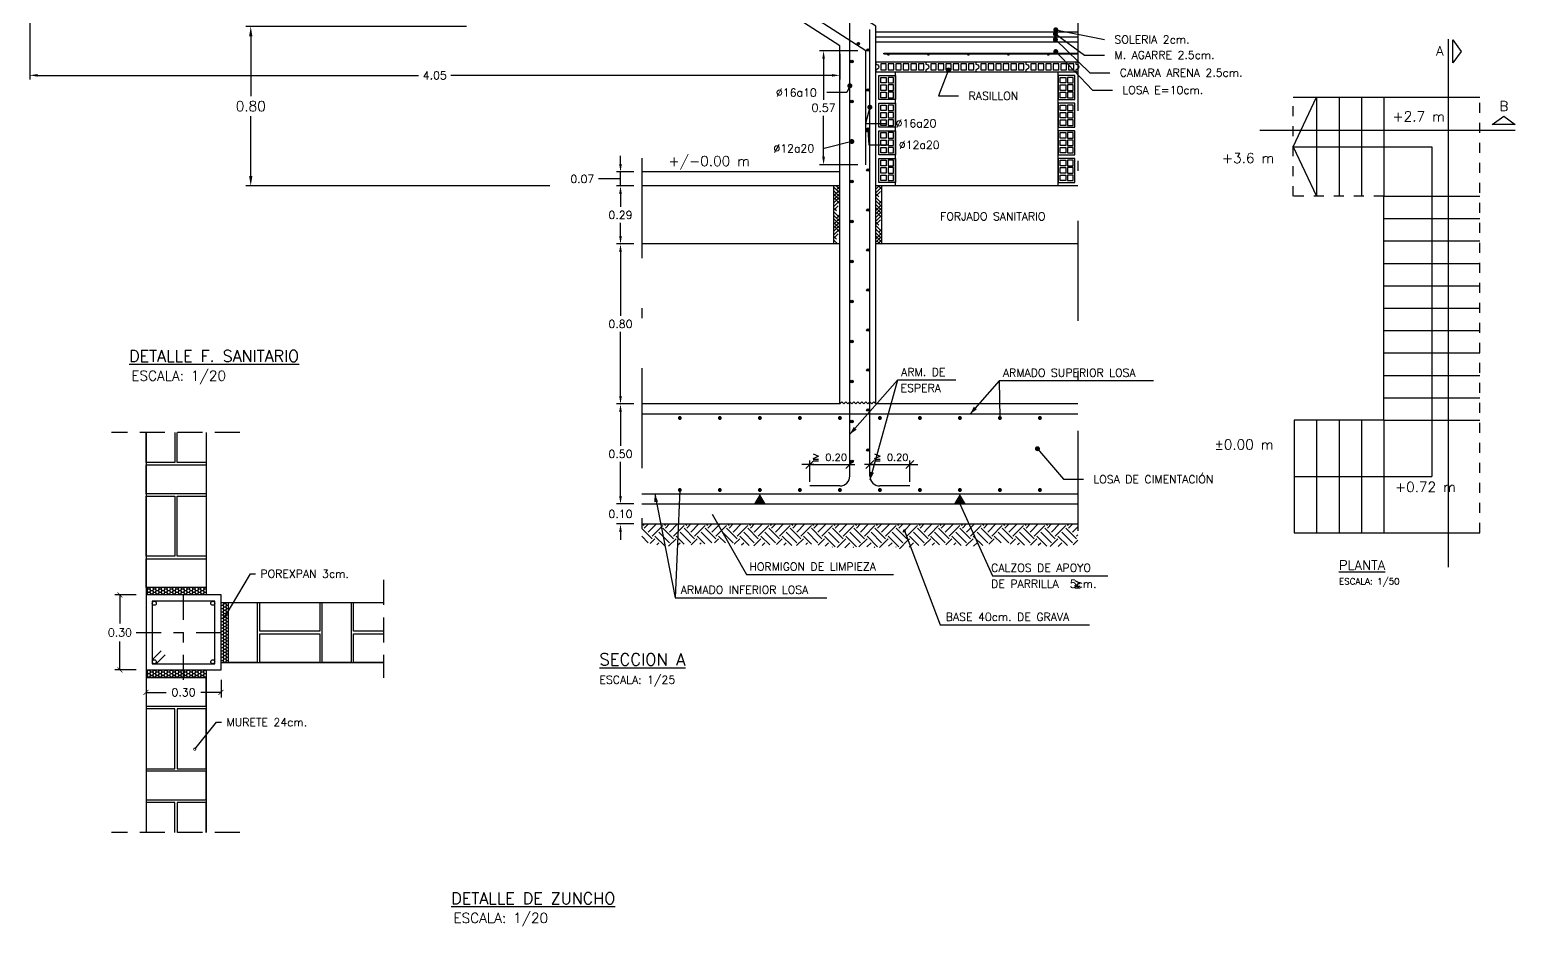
# Model space of a CAD drawing. Header units: millimetres. Extents: x 811 to 853.1, y 350.8 to 380.5.
# Drawn here: x 821.57 to 836.43, y 365.21 to 374.17 of the extents above; entities that cross this region are included whole.
import ezdxf
from ezdxf.enums import TextEntityAlignment as Align

# ---------------------------------------------------------------- set-up
doc = ezdxf.new("R2010")
doc.units = ezdxf.units.MM
for name, pattern in [('CYPELINEA', [0]), ('DASHDOT', [1, 0.5, -0.25, 0, -0.25]), ('TRAZO_Y_PUNTO2', [0.5, 0.25, -0.125, 0, -0.125]), ('TRAZOS', [0.75, 0.5, -0.25]), ('TRAZOS2', [0.375, 0.25, -0.125])]:
    doc.linetypes.add(name, pattern=pattern)
for name, color, linetype in [('0-CYPE0', 1, 'CYPELINEA'), ('0-CYPE1', 2, 'CYPELINEA'), ('0-CYPE2', 4, 'CYPELINEA'), ('0-CYPE3', 5, 'CYPELINEA'), ('01', 1, 'Continuous'), ('013', 2, 'Continuous'), ('015', 1, 'Continuous'), ('03', 4, 'Continuous'), ('06', 6, 'Continuous'), ('ARM_ESTRIBOS', 5, 'Continuous'), ('COTAS', 7, 'Continuous'), ('FINO', 9, 'Continuous'), ('MAGENTA', 9, 'Continuous'), ('MUROS', 4, 'Continuous'), ('PUERTAS', 3, 'Continuous'), ('SEC_BARRAS', 3, 'CYPELINEA'), ('SEC_DIM_VIGA', 3, 'CYPELINEA'), ('SEC_ESTRIBO', 2, 'CYPELINEA')]:
    doc.layers.add(name, color=color, linetype=linetype)
doc.styles.add('ROMANS', font='romans')
doc.styles.get("Standard").update_dxf_attribs({"font": 'romans.shx'})
doc.dimstyles.new('ANTONIO20', dxfattribs={"dimscale": 0.05, "dimtxt": 1.6, "dimasz": 1, "dimexe": 1, "dimexo": 2, "dimgap": 1, "dimtad": 0, "dimtih": 1, "dimtoh": 1, "dimlfac": 0.4, "dimzin": 0, "dimdsep": 46, "dimtxsty": 'Standard', "dimblk": 'ARCHTICK', "dimcen": 0.5, "dimclrd": 1, "dimclre": 1, "dimclrt": 4, "dimadec": 0, "dimazin": 0, "dimtfac": 1, "dimtofl": 0, "dimtmove": 0, "dimatfit": 3, "dimldrblk": 'DOTSMALL', "dimfxl": 1, "dimtolj": 1, "dimtzin": 0, "dimarcsym": 0})
doc.dimstyles.new('ANTONIO25', dxfattribs={"dimscale": 0.05, "dimtxt": 2, "dimasz": 2, "dimexe": 1, "dimexo": 2, "dimgap": 1, "dimtad": 0, "dimtih": 1, "dimtoh": 1, "dimlfac": 0.5, "dimzin": 0, "dimdsep": 46, "dimtxsty": 'Standard', "dimcen": 0.5, "dimclrd": 2, "dimclre": 2, "dimclrt": 3, "dimadec": 0, "dimazin": 0, "dimtfac": 1, "dimtofl": 0, "dimtmove": 0, "dimatfit": 3, "dimldrblk": 'DOTSMALL', "dimfxl": 1, "dimtolj": 1, "dimtzin": 0, "dimarcsym": 0})

# ---------------------------------------------------------------- blocks, each defined once
blk = doc.blocks.new('_ArchTick')
at = {"color": 0, "linetype": 'Continuous', "const_width": 0.15}
blk.add_lwpolyline([(-0.5, -0.5), (0.5, 0.5)], dxfattribs=at)
blk = doc.blocks.new('*D20')
at = {"layer": '015', "color": 1, "linetype": 'Continuous', "lineweight": -2}
for p, q in [((822.635, 368.52), (822.424, 368.52)), ((822.474, 368.52), (822.474, 368.235)), ((822.474, 367.77), (822.474, 368.055)), ((822.635, 367.77), (822.424, 367.77))]:
    blk.add_line(p, q, dxfattribs=at)
at = {"layer": 'Defpoints', "color": 0, "linetype": 'Continuous'}
for p in [(822.474, 368.52), (822.735, 368.52), (822.735, 367.77)]:
    blk.add_point(p, dxfattribs=at)
at = {"layer": '015', "color": 1, "linetype": 'Continuous', "lineweight": -2, "xscale": 0.05, "yscale": 0.05, "zscale": 0.05}
for p, rotation in [((822.474, 368.52), 90), ((822.474, 367.77), 270)]:
    blk.add_blockref('_ArchTick', p, dxfattribs=dict(at, rotation=rotation))
at = {"layer": '015', "color": 4, "linetype": 'Continuous', "insert": (822.474, 368.145), "char_height": 0.08, "attachment_point": 5}
blk.add_mtext('\\A1;0.30', dxfattribs=at)
blk = doc.blocks.new('_DotSmall')
at = {"layer": '06', "color": 0, "const_width": 0.5}
blk.add_lwpolyline([(-0.0625, 0, 1), (0.0625, 0, 1)], format="xyb", close=True, dxfattribs=at)
blk = doc.blocks.new('*D21')
at = {"layer": '015', "color": 1, "linetype": 'Continuous', "lineweight": -2}
for p, q in [((822.735, 367.67), (822.735, 367.496)), ((823.485, 367.67), (823.485, 367.496)), ((822.735, 367.546), (822.938, 367.546)), ((823.485, 367.546), (823.282, 367.546))]:
    blk.add_line(p, q, dxfattribs=at)
at = {"layer": 'Defpoints', "color": 0, "linetype": 'Continuous'}
for p in [(822.735, 367.77), (823.485, 367.77), (823.485, 367.546)]:
    blk.add_point(p, dxfattribs=at)
at = {"layer": '015', "color": 1, "linetype": 'Continuous', "lineweight": -2, "xscale": 0.05, "yscale": 0.05, "zscale": 0.05, "rotation": 180}
blk.add_blockref('_ArchTick', (822.735, 367.546), dxfattribs=at)
at = {"layer": '015', "color": 1, "linetype": 'Continuous', "lineweight": -2, "xscale": 0.05, "yscale": 0.05, "zscale": 0.05}
blk.add_blockref('_ArchTick', (823.485, 367.546), dxfattribs=at)
at = {"layer": '015', "color": 4, "linetype": 'Continuous', "insert": (823.11, 367.546), "char_height": 0.08, "attachment_point": 5}
blk.add_mtext('\\A1;0.30', dxfattribs=at)
blk = doc.blocks.new('*D66')
at = {"layer": 'COTAS', "color": 2, "lineweight": -2}
for p, q in [((-550.7742, 270.6953), (-550.9656, 270.6953)), ((-550.9456, 270.6553), (-550.9456, 270.4503)), ((-550.9456, 270.1653), (-550.9456, 270.3703)), ((-550.7742, 270.1253), (-550.9656, 270.1253))]:
    blk.add_line(p, q, dxfattribs=at)
at = {"layer": 'COTAS', "color": 2}
for points in [[(-550.9523, 270.6553), (-550.9389, 270.6553), (-550.9456, 270.6953)], [(-550.9523, 270.1653), (-550.9389, 270.1653), (-550.9456, 270.1253)]]:
    blk.add_solid(points, dxfattribs=at)
at = {"layer": 'Defpoints', "color": 0}
for p in [(-550.7342, 270.6953), (-550.9456, 270.1253), (-550.7342, 270.1253)]:
    blk.add_point(p, dxfattribs=at)
at = {"layer": 'COTAS', "color": 3, "insert": (-550.9456, 270.4103), "char_height": 0.04, "attachment_point": 5}
blk.add_mtext('\\A1;0.57', dxfattribs=at)
blk = doc.blocks.new('*D62')
at = {"layer": 'COTAS', "color": 2, "lineweight": -2}
for p, q in [((-554.9146, 272.4993), (-554.9146, 270.5525)), ((-550.8642, 270.6794), (-550.8642, 270.5525)), ((-554.8746, 270.5725), (-552.9704, 270.5725)), ((-550.9042, 270.5725), (-552.8085, 270.5725))]:
    blk.add_line(p, q, dxfattribs=at)
at = {"layer": 'COTAS', "color": 2}
for points in [[(-554.8746, 270.5792), (-554.8746, 270.5658), (-554.9146, 270.5725)], [(-550.9042, 270.5792), (-550.9042, 270.5658), (-550.8642, 270.5725)]]:
    blk.add_solid(points, dxfattribs=at)
at = {"layer": 'Defpoints', "color": 0}
for p in [(-554.9146, 272.5393), (-550.8642, 270.7194), (-554.9146, 270.5725)]:
    blk.add_point(p, dxfattribs=at)
at = {"layer": 'COTAS', "color": 3, "insert": (-552.8894, 270.5725), "char_height": 0.04, "attachment_point": 5}
blk.add_mtext('\\A1;4.05', dxfattribs=at)
blk = doc.blocks.new('12X8')
at = {"layer": 'FINO'}
for points in [[(-0.0001, -0.0005), (0.1199, -0.0005), (0.1199, 0.0825), (-0.0001, 0.0825)], [(0.0368, 0.0733), (0.0368, 0.0456), (0.0091, 0.0456), (0.0091, 0.0733)], [(0.0368, 0.0088), (0.0368, 0.0365), (0.0091, 0.0365), (0.0091, 0.0088)], [(0.0737, 0.0733), (0.0737, 0.0456), (0.046, 0.0456), (0.046, 0.0733)], [(0.0737, 0.0088), (0.0737, 0.0365), (0.046, 0.0365), (0.046, 0.0088)], [(0.1107, 0.0733), (0.1107, 0.0456), (0.083, 0.0456), (0.083, 0.0733)], [(0.1107, 0.0088), (0.1107, 0.0365), (0.083, 0.0365), (0.083, 0.0088)]]:
    blk.add_lwpolyline(points, close=True, dxfattribs=at)
blk = doc.blocks.new('A$C7E7A5FF0')
at = {"layer": 'MAGENTA'}
blk.add_lwpolyline([(0, 0.05), (0, 0.0391, -1), (0, 0.0109), (0, 0)], format="xyb", dxfattribs=at)
blk = doc.blocks.new('*D60')
at = {"layer": 'COTAS', "color": 2, "lineweight": -2}
for p, q in [((-551.9609, 270.1293), (-551.9609, 270.1693)), ((-552.0309, 270.0543), (-552.0709, 270.0543)), ((-551.9609, 270.0543), (-552.0309, 270.0543)), ((-551.8942, 270.0893), (-551.9809, 270.0893)), ((-551.9609, 270.0193), (-551.9609, 270.0893)), ((-551.8942, 270.0193), (-551.9809, 270.0193)), ((-551.9609, 269.9793), (-551.9609, 269.9393))]:
    blk.add_line(p, q, dxfattribs=at)
at = {"layer": 'COTAS', "color": 2}
for points in [[(-551.9676, 270.1293), (-551.9542, 270.1293), (-551.9609, 270.0893)], [(-551.9676, 269.9793), (-551.9542, 269.9793), (-551.9609, 270.0193)]]:
    blk.add_solid(points, dxfattribs=at)
at = {"layer": 'Defpoints', "color": 0}
for p in [(-551.9609, 270.0893), (-551.8542, 270.0893), (-551.8542, 270.0193)]:
    blk.add_point(p, dxfattribs=at)
at = {"layer": 'COTAS', "color": 3, "insert": (-552.1518, 270.0543), "char_height": 0.04, "attachment_point": 5}
blk.add_mtext('\\A1;0.07', dxfattribs=at)
blk = doc.blocks.new('r12')
at = {"layer": '03'}
h = blk.add_hatch(color=256, dxfattribs=at)
edge = h.paths.add_edge_path()
edge.add_arc((0, 0), 0.006, 0, 360)
blk.add_circle((0, 0), 0.006, dxfattribs=at)
blk = doc.blocks.new('*D59')
at = {"layer": 'COTAS', "color": 2, "lineweight": -2}
for p, q in [((-551.8942, 270.0193), (-551.9809, 270.0193)), ((-551.9609, 269.9793), (-551.9609, 269.9143)), ((-551.9609, 269.7693), (-551.9609, 269.8343)), ((-551.8942, 269.7293), (-551.9809, 269.7293))]:
    blk.add_line(p, q, dxfattribs=at)
at = {"layer": 'COTAS', "color": 2}
for points in [[(-551.9676, 269.9793), (-551.9542, 269.9793), (-551.9609, 270.0193)], [(-551.9676, 269.7693), (-551.9542, 269.7693), (-551.9609, 269.7293)]]:
    blk.add_solid(points, dxfattribs=at)
at = {"layer": 'Defpoints', "color": 0}
for p in [(-551.9609, 270.0193), (-551.8542, 270.0193), (-551.8542, 269.7293)]:
    blk.add_point(p, dxfattribs=at)
at = {"layer": 'COTAS', "color": 3, "insert": (-551.9609, 269.8743), "char_height": 0.04, "attachment_point": 5}
blk.add_mtext('\\A1;0.29', dxfattribs=at)
blk = doc.blocks.new('*D58')
at = {"layer": 'COTAS', "color": 2, "lineweight": -2}
for p, q in [((-551.8942, 269.7293), (-551.9809, 269.7293)), ((-551.9609, 269.6893), (-551.9609, 269.3693)), ((-551.9609, 268.9693), (-551.9609, 269.2893)), ((-551.8942, 268.9293), (-551.9809, 268.9293))]:
    blk.add_line(p, q, dxfattribs=at)
at = {"layer": 'COTAS', "color": 2}
for points in [[(-551.9676, 269.6893), (-551.9542, 269.6893), (-551.9609, 269.7293)], [(-551.9676, 268.9693), (-551.9542, 268.9693), (-551.9609, 268.9293)]]:
    blk.add_solid(points, dxfattribs=at)
at = {"layer": 'Defpoints', "color": 0}
for p in [(-551.9609, 269.7293), (-551.8542, 269.7293), (-551.8542, 268.9293)]:
    blk.add_point(p, dxfattribs=at)
at = {"layer": 'COTAS', "color": 3, "insert": (-551.9609, 269.3293), "char_height": 0.04, "attachment_point": 5}
blk.add_mtext('\\A1;0.80', dxfattribs=at)
blk = doc.blocks.new('*D57')
at = {"layer": 'COTAS', "color": 2, "lineweight": -2}
for p, q in [((-551.8942, 268.9293), (-551.9809, 268.9293)), ((-551.9609, 268.8893), (-551.9609, 268.7193)), ((-551.9609, 268.4693), (-551.9609, 268.6393)), ((-551.8942, 268.4293), (-551.9809, 268.4293))]:
    blk.add_line(p, q, dxfattribs=at)
at = {"layer": 'COTAS', "color": 2}
for points in [[(-551.9676, 268.8893), (-551.9542, 268.8893), (-551.9609, 268.9293)], [(-551.9676, 268.4693), (-551.9542, 268.4693), (-551.9609, 268.4293)]]:
    blk.add_solid(points, dxfattribs=at)
at = {"layer": 'Defpoints', "color": 0}
for p in [(-551.9609, 268.9293), (-551.8542, 268.9293), (-551.8542, 268.4293)]:
    blk.add_point(p, dxfattribs=at)
at = {"layer": 'COTAS', "color": 3, "insert": (-551.9609, 268.6793), "char_height": 0.04, "attachment_point": 5}
blk.add_mtext('\\A1;0.50', dxfattribs=at)
blk = doc.blocks.new('*D56')
at = {"layer": 'COTAS', "color": 2, "lineweight": -2}
for p, q in [((-551.9609, 268.4693), (-551.9609, 268.5093)), ((-551.8942, 268.4293), (-551.9809, 268.4293)), ((-551.8942, 268.3293), (-551.9809, 268.3293)), ((-551.9609, 268.2893), (-551.9609, 268.2493))]:
    blk.add_line(p, q, dxfattribs=at)
at = {"layer": 'COTAS', "color": 2}
for points in [[(-551.9676, 268.4693), (-551.9542, 268.4693), (-551.9609, 268.4293)], [(-551.9676, 268.2893), (-551.9542, 268.2893), (-551.9609, 268.3293)]]:
    blk.add_solid(points, dxfattribs=at)
at = {"layer": 'Defpoints', "color": 0}
for p in [(-551.9609, 268.4293), (-551.8542, 268.4293), (-551.8542, 268.3293)]:
    blk.add_point(p, dxfattribs=at)
at = {"layer": 'COTAS', "color": 3, "insert": (-551.9609, 268.3793), "char_height": 0.04, "attachment_point": 5}
blk.add_mtext('\\A1;0.10', dxfattribs=at)
blk = doc.blocks.new('*D76')
at = {"color": 2, "lineweight": -2}
for p, q in [((825.941, 374.206), (823.732, 374.206)), ((823.782, 374.106), (823.782, 373.508)), ((823.782, 372.71), (823.782, 373.308)), ((826.773, 372.61), (823.732, 372.61))]:
    blk.add_line(p, q, dxfattribs=at)
at = {"color": 2}
for points in [[(823.766, 374.106), (823.799, 374.106), (823.782, 374.206)], [(823.766, 372.71), (823.799, 372.71), (823.782, 372.61)]]:
    blk.add_solid(points, dxfattribs=at)
at = {"layer": 'Defpoints', "color": 0}
for p in [(826.041, 374.206), (823.782, 372.61), (826.873, 372.61)]:
    blk.add_point(p, dxfattribs=at)
at = {"color": 3, "insert": (823.782, 373.408), "char_height": 0.1, "attachment_point": 5}
blk.add_mtext('\\A1;0.80', dxfattribs=at)
blk = doc.blocks.new('A$C01FB47B7')
at = {"layer": 'FINO'}
h = blk.add_hatch(dxfattribs=at)
h.set_pattern_fill('HOUND', color=256, scale=0.2, angle=45, style=0)
h.set_pattern_definition([(45, (555.09154, -267.517409), (0.0265165043, 0.04419417382), [0.2, -0.1]), (135, (555.09154, -267.517409), (0.0265165043, -0.04419417382), [0.2, -0.1])])
h.paths.add_polyline_path([(4.4373, 2.5019), (4.4073, 2.5019), (4.4073, 2.2119), (4.4373, 2.2119)])
h.paths.add_polyline_path([(4.2273, 2.5019), (4.1973, 2.5019), (4.1973, 2.2119), (4.2273, 2.2119)])
at = {"layer": '01'}
for p, q in [((3.2893, 0.7382), (3.2373, 0.7901)), ((3.2694, 0.7183), (3.2373, 0.7504)), ((3.2495, 0.8045), (3.242, 0.8119)), ((3.2495, 0.7912), (3.2702, 0.8119)), ((3.2694, 0.7713), (3.31, 0.8119)), ((3.2893, 0.7514), (3.3423, 0.8045)), ((3.3549, 0.6991), (3.3025, 0.7514)), ((3.3755, 0.7183), (3.3224, 0.7713)), ((3.3953, 0.7382), (3.3423, 0.7912)), ((3.3556, 0.8045), (3.3481, 0.8119)), ((3.3556, 0.7912), (3.3763, 0.8119)), ((3.3755, 0.7713), (3.4161, 0.8119)), ((3.3953, 0.7514), (3.4484, 0.8045)), ((3.4493, 0.7107), (3.4086, 0.7514)), ((3.4815, 0.7183), (3.4285, 0.7713)), ((3.5014, 0.7382), (3.4484, 0.7912)), ((3.4616, 0.8045), (3.4542, 0.8119)), ((3.4616, 0.7912), (3.4823, 0.8119)), ((3.4815, 0.7713), (3.5221, 0.8119)), ((3.5014, 0.7514), (3.5544, 0.8045)), ((3.5529, 0.7132), (3.5147, 0.7514)), ((3.5876, 0.7183), (3.5346, 0.7713)), ((3.6075, 0.7382), (3.5544, 0.7912)), ((3.5677, 0.8045), (3.5602, 0.8119)), ((3.5677, 0.7912), (3.5884, 0.8119)), ((3.5876, 0.7713), (3.617, 0.8007)), ((3.6075, 0.7514), (3.6294, 0.7733)), ((3.617, 0.8007), (3.6282, 0.8119)), ((3.6548, 0.7174), (3.6207, 0.7514)), ((3.6294, 0.7733), (3.6605, 0.8045)), ((3.6937, 0.7183), (3.6406, 0.7713)), ((3.7135, 0.7382), (3.6605, 0.7912)), ((3.6738, 0.8045), (3.6663, 0.8119)), ((3.6738, 0.7912), (3.6945, 0.8119)), ((3.6937, 0.7713), (3.7343, 0.8119)), ((3.7135, 0.7514), (3.7666, 0.8045)), ((3.7741, 0.7041), (3.7268, 0.7514)), ((3.7997, 0.7183), (3.7467, 0.7713)), ((3.8196, 0.7382), (3.7666, 0.7912)), ((3.7798, 0.8045), (3.7724, 0.8119)), ((3.7798, 0.7912), (3.8005, 0.8119)), ((3.7997, 0.7713), (3.8403, 0.8119)), ((3.8196, 0.7514), (3.8726, 0.8045)), ((3.8766, 0.7077), (3.8329, 0.7514)), ((3.9058, 0.7183), (3.8528, 0.7713)), ((3.9257, 0.7382), (3.8726, 0.7912)), ((3.8859, 0.8045), (3.8784, 0.8119)), ((3.8859, 0.7912), (3.9066, 0.8119)), ((3.9058, 0.7713), (3.9464, 0.8119)), ((3.9257, 0.7514), (3.9787, 0.8045)), ((3.9865, 0.7039), (3.9389, 0.7514)), ((4.0119, 0.7183), (3.9588, 0.7713)), ((4.0317, 0.7382), (3.9787, 0.7912)), ((3.992, 0.8045), (3.9845, 0.8119)), ((3.992, 0.7912), (4.0127, 0.8119)), ((4.0119, 0.7713), (4.0525, 0.8119)), ((4.0317, 0.7514), (4.0848, 0.8045)), ((4.0855, 0.711), (4.045, 0.7514)), ((4.1179, 0.7183), (4.0649, 0.7713)), ((4.1378, 0.7382), (4.0848, 0.7912)), ((4.098, 0.8045), (4.0906, 0.8119)), ((4.098, 0.7912), (4.1187, 0.8119)), ((4.1179, 0.7713), (4.1585, 0.8119)), ((4.1378, 0.7514), (4.1908, 0.8045)), ((4.2041, 0.6984), (4.1511, 0.7514)), ((4.224, 0.7183), (4.171, 0.7713)), ((4.2439, 0.7382), (4.1908, 0.7912)), ((4.2041, 0.8045), (4.1966, 0.8119)), ((4.2041, 0.7912), (4.2248, 0.8119)), ((4.224, 0.7713), (4.2646, 0.8119)), ((4.2439, 0.7514), (4.2969, 0.8045)), ((4.3102, 0.6984), (4.2571, 0.7514)), ((4.3301, 0.7183), (4.277, 0.7713)), ((4.3499, 0.7382), (4.2969, 0.7912)), ((4.3102, 0.8045), (4.3027, 0.8119)), ((4.3102, 0.7912), (4.3309, 0.8119)), ((4.3301, 0.7713), (4.3707, 0.8119)), ((4.3499, 0.7514), (4.403, 0.8045)), ((4.4162, 0.6984), (4.3632, 0.7514)), ((4.4361, 0.7183), (4.3831, 0.7713)), ((4.456, 0.7382), (4.403, 0.7912)), ((4.4162, 0.8045), (4.4088, 0.8119)), ((4.4162, 0.7912), (4.4369, 0.8119)), ((4.4361, 0.7713), (4.4767, 0.8119)), ((4.456, 0.7514), (4.509, 0.8045)), ((4.5223, 0.6984), (4.4693, 0.7514)), ((4.5422, 0.7183), (4.4892, 0.7713)), ((4.5621, 0.7382), (4.509, 0.7912)), ((4.5223, 0.8045), (4.5148, 0.8119)), ((4.5223, 0.7912), (4.543, 0.8119)), ((4.5422, 0.7713), (4.5452, 0.7743)), ((4.553, 0.7821), (4.5828, 0.8119)), ((4.5621, 0.7514), (4.6151, 0.8045)), ((4.6217, 0.705), (4.5753, 0.7514)), ((4.6482, 0.7183), (4.5952, 0.7713)), ((4.6681, 0.7382), (4.6151, 0.7912)), ((4.6284, 0.8045), (4.6209, 0.8119)), ((4.6284, 0.7912), (4.6491, 0.8119)), ((4.6482, 0.7713), (4.6663, 0.7893)), ((4.6663, 0.7893), (4.6888, 0.8119)), ((4.6681, 0.7514), (4.6785, 0.7617)), ((4.6785, 0.7617), (4.7212, 0.8045)), ((4.6843, 0.7485), (4.6814, 0.7514)), ((4.7258, 0.707), (4.6843, 0.7485)), ((4.7543, 0.7183), (4.7013, 0.7713)), ((4.7742, 0.7382), (4.7212, 0.7912)), ((4.7344, 0.8045), (4.727, 0.8119)), ((4.7344, 0.7912), (4.7551, 0.8119)), ((4.7543, 0.7713), (4.7949, 0.8119)), ((4.7742, 0.7514), (4.8272, 0.8045)), ((4.8345, 0.7044), (4.7875, 0.7514)), ((4.8604, 0.7183), (4.8073, 0.7713)), ((4.8803, 0.7382), (4.8272, 0.7912)), ((4.8405, 0.8045), (4.833, 0.8119)), ((4.8405, 0.7912), (4.8612, 0.8119)), ((4.8604, 0.7713), (4.901, 0.8119)), ((4.8803, 0.7514), (4.9333, 0.8045)), ((4.9414, 0.7036), (4.8935, 0.7514)), ((4.9664, 0.7183), (4.9134, 0.7713)), ((4.9863, 0.7382), (4.9333, 0.7912)), ((4.9466, 0.8045), (4.9391, 0.8119)), ((4.9466, 0.7912), (4.9673, 0.8119)), ((4.9664, 0.7713), (5.007, 0.8119)), ((4.9863, 0.7514), (5.0394, 0.8045)), ((5.034, 0.717), (4.9996, 0.7514)), ((5.0725, 0.7183), (5.0195, 0.7713)), ((5.0924, 0.7382), (5.0394, 0.7912)), ((5.0526, 0.8045), (5.0452, 0.8119)), ((5.0526, 0.7912), (5.0733, 0.8119)), ((5.0725, 0.7713), (5.1131, 0.8119)), ((5.0924, 0.7514), (5.1454, 0.8045)), ((5.1505, 0.7066), (5.1057, 0.7514)), ((5.1786, 0.7183), (5.1255, 0.7713)), ((5.1985, 0.7382), (5.1454, 0.7912)), ((5.1587, 0.8045), (5.1512, 0.8119)), ((5.1587, 0.7912), (5.1794, 0.8119)), ((5.1786, 0.7713), (5.2192, 0.8119)), ((5.1985, 0.7514), (5.2515, 0.8045)), ((5.2616, 0.7015), (5.2117, 0.7514)), ((5.2846, 0.7183), (5.2316, 0.7713)), ((5.3045, 0.7382), (5.2515, 0.7912)), ((5.2648, 0.8045), (5.2573, 0.8119)), ((5.2648, 0.7912), (5.2855, 0.8119)), ((5.2846, 0.7713), (5.3252, 0.8119)), ((5.3045, 0.7514), (5.3576, 0.8045)), ((5.3646, 0.7047), (5.3178, 0.7514)), ((5.3907, 0.7183), (5.3377, 0.7713)), ((5.4106, 0.7382), (5.3576, 0.7912)), ((5.3708, 0.8045), (5.3634, 0.8119)), ((5.3708, 0.7912), (5.3915, 0.8119)), ((5.3907, 0.7713), (5.4173, 0.7979)), ((5.4106, 0.7514), (5.4173, 0.7581)), ((3.2787, 0.7144), (3.3025, 0.7382)), ((3.3117, 0.7076), (3.3224, 0.7183)), ((3.371, 0.7005), (3.4086, 0.7382)), ((3.4192, 0.709), (3.4285, 0.7183)), ((3.484, 0.7075), (3.5147, 0.7382)), ((3.5273, 0.711), (3.5346, 0.7183)), ((3.6002, 0.7177), (3.6207, 0.7382)), ((3.6552, 0.717), (3.6548, 0.7174)), ((3.699, 0.7104), (3.7268, 0.7382)), ((3.7357, 0.7073), (3.7467, 0.7183)), ((3.7977, 0.703), (3.8329, 0.7382)), ((3.8385, 0.7041), (3.8528, 0.7183)), ((3.91, 0.7092), (3.9389, 0.7382)), ((3.9472, 0.7066), (3.9588, 0.7183)), ((4.0113, 0.7044), (4.045, 0.7382)), ((4.0568, 0.7102), (4.0649, 0.7183)), ((4.1188, 0.7059), (4.1511, 0.7382)), ((4.1533, 0.7006), (4.171, 0.7183)), ((4.1881, 0.6956), (4.1908, 0.6984)), ((4.2131, 0.6941), (4.2571, 0.7382)), ((4.2519, 0.6931), (4.277, 0.7183)), ((4.2941, 0.6956), (4.2969, 0.6984)), ((4.3222, 0.6972), (4.3632, 0.7382)), ((4.3629, 0.698), (4.3831, 0.7183)), ((4.3988, 0.6942), (4.403, 0.6984)), ((4.4253, 0.6942), (4.4693, 0.7382)), ((4.4713, 0.7004), (4.4892, 0.7183)), ((4.5079, 0.6972), (4.509, 0.6984)), ((4.5255, 0.6883), (4.5677, 0.7306)), ((4.5677, 0.7306), (4.5753, 0.7382)), ((4.573, 0.6961), (4.5787, 0.7018)), ((4.5787, 0.7018), (4.5952, 0.7183)), ((4.6476, 0.7043), (4.6814, 0.7382)), ((4.6887, 0.7057), (4.6987, 0.7157)), ((4.6987, 0.7157), (4.7013, 0.7183)), ((4.7573, 0.708), (4.7875, 0.7382)), ((4.7972, 0.7081), (4.8073, 0.7183)), ((4.8579, 0.7025), (4.8935, 0.7382)), ((4.8959, 0.7007), (4.9134, 0.7183)), ((4.9723, 0.7109), (4.9996, 0.7382)), ((5.079, 0.7115), (5.1057, 0.7382)), ((5.1152, 0.7079), (5.1255, 0.7183)), ((5.1801, 0.7066), (5.2117, 0.7382)), ((5.219, 0.7057), (5.2316, 0.7183)), ((5.2794, 0.6998), (5.3178, 0.7382)), ((5.3181, 0.6987), (5.3377, 0.7183)), ((5.3934, 0.7077), (5.4173, 0.7316))]:
    blk.add_line(p, q, dxfattribs=at)
at = {"layer": '013', "linetype": 'DASHDOT'}
for p, q in [((5.4173, 3.3772), (5.4173, 0.6519)), ((3.2373, 2.6414), (3.2373, 0.6719))]:
    blk.add_line(p, q, dxfattribs=at)
at = {"layer": '013'}
for p, q in [((4.5152, 1.5318), (4.2773, 1.2603)), ((4.5152, 1.5318), (4.3773, 1.0317)), ((4.8073, 1.5318), (4.5152, 1.5318)), ((5.0242, 1.5279), (4.8786, 1.3619)), ((5.0242, 1.5279), (5.0273, 1.3419)), ((5.795, 1.5279), (5.0242, 1.5279)), ((4.2273, 1.4119), (4.2373, 1.4219)), ((4.2373, 1.4219), (4.2473, 1.4119)), ((4.2473, 1.4119), (4.2573, 1.4219)), ((4.2573, 1.4219), (4.2673, 1.4119)), ((4.2673, 1.4119), (4.2773, 1.4219)), ((4.2773, 1.4219), (4.2873, 1.4119)), ((4.2873, 1.4119), (4.2973, 1.4219)), ((4.2973, 1.4219), (4.3073, 1.4119)), ((4.3073, 1.4119), (4.3173, 1.4219)), ((4.3173, 1.4219), (4.3273, 1.4119)), ((4.3273, 1.4119), (4.3373, 1.4219)), ((4.3373, 1.4219), (4.3473, 1.4119)), ((4.3473, 1.4119), (4.3573, 1.4219)), ((4.3573, 1.4219), (4.3673, 1.4119)), ((4.3673, 1.4119), (4.3773, 1.4219)), ((4.3773, 1.4219), (4.3873, 1.4119)), ((4.3873, 1.4119), (4.3973, 1.4219)), ((4.3973, 1.4219), (4.4073, 1.4119)), ((4.0573, 1.0893), (4.0973, 1.1293)), ((4.0773, 1.0219), (4.0773, 1.1293)), ((4.2573, 1.0893), (4.2973, 1.1293)), ((4.3573, 1.0893), (4.3973, 1.1293)), ((4.5573, 1.0893), (4.5973, 1.1293)), ((4.5773, 1.0219), (4.5773, 1.1293)), ((4.0973, 1.1093), (4.0373, 1.1093)), ((4.0773, 1.1093), (4.2773, 1.1093)), ((4.2573, 1.1093), (4.3028, 1.1093)), ((4.3973, 1.1093), (4.3506, 1.1093)), ((4.3773, 1.1093), (4.5773, 1.1093)), ((4.5573, 1.1093), (4.6173, 1.1093)), ((3.4273, 0.9819), (3.4039, 0.4431)), ((3.3023, 0.9619), (3.4039, 0.4431)), ((4.8273, 0.9119), (4.9899, 0.5527)), ((3.5896, 0.8609), (3.7613, 0.5587)), ((4.5499, 0.7775), (4.7288, 0.3076)), ((3.7613, 0.5587), (4.4951, 0.5587)), ((4.9899, 0.5527), (5.5672, 0.5527)), ((3.4039, 0.4431), (4.1619, 0.4431)), ((4.7288, 0.3076), (5.4747, 0.3076))]:
    blk.add_line(p, q, dxfattribs=at)
at = {"layer": '013', "color": 3}
for p, q in [((4.0938, 1.1634), (4.1212, 1.1512)), ((4.0938, 1.1391), (4.1212, 1.1512)), ((4.0938, 1.1358), (4.1212, 1.1358)), ((4.0938, 1.1273), (4.1212, 1.1273)), ((4.4009, 1.1634), (4.4284, 1.1512)), ((4.4009, 1.1391), (4.4284, 1.1512)), ((4.4009, 1.1358), (4.4284, 1.1358)), ((4.4009, 1.1273), (4.4284, 1.1273))]:
    blk.add_line(p, q, dxfattribs=at)
at = {"layer": '013'}
for points in [[(4.8786, 1.3619, 0, 0.02, 0), (4.905, 1.392, 0.02, 0.02, 0)], [(4.2773, 1.2603, 0, 0.02, 0), (4.3037, 1.2904, 0.02, 0.02, 0)], [(4.3773, 1.0317, 0, 0.02, 0), (4.3879, 1.0703, 0.02, 0.02, 0)], [(3.3023, 0.9619, 0, 0.02, 0), (3.3088, 0.9224, 0, 0.02, 0)]]:
    blk.add_lwpolyline(points, format="xyseb", dxfattribs=at)
for points in [[(3.7973, 0.9119), (3.8573, 0.9119), (3.8273, 0.9619)], [(4.8573, 0.9119), (4.7973, 0.9119), (4.8273, 0.9619)]]:
    blk.add_solid(points, dxfattribs=at)
at = {"layer": '015'}
for p, q in [((4.4073, 3.2719), (5.4173, 3.2719)), ((4.4073, 3.2469), (5.4173, 3.2469)), ((4.4073, 3.2219), (5.4173, 3.2219)), ((4.4073, 3.1219), (5.4173, 3.1219)), ((4.4073, 3.0719), (5.4173, 3.0719)), ((6.4934, 2.6985), (6.611, 2.9462)), ((6.4934, 2.6985), (6.611, 2.451)), ((6.4934, 2.6985), (7.187, 2.6985)), ((7.187, 2.6985), (7.187, 1.049)), ((4.2273, 2.5719), (3.2373, 2.5719)), ((6.499, 1.049), (7.187, 1.049))]:
    blk.add_line(p, q, dxfattribs=at)
at = {"layer": '03'}
for p, q in [((3.2373, 0.9119), (5.4173, 0.9119)), ((3.2373, 0.8119), (5.4173, 0.8119))]:
    blk.add_line(p, q, dxfattribs=at)
at = {"layer": '03', "color": 3}
for p, q in [((5.4015, 0.5289), (5.4289, 0.5167)), ((5.4015, 0.5046), (5.4289, 0.5167)), ((5.4015, 0.5013), (5.4289, 0.5013)), ((5.4015, 0.4927), (5.4289, 0.4927))]:
    blk.add_line(p, q, dxfattribs=at)
at = {"layer": '03'}
for points, const_width in [([(3.4323, 1.3419, -1), (3.4223, 1.3419, -1)], 0.01), ([(3.6323, 1.3419, -1), (3.6223, 1.3419, -1)], 0.01), ([(3.8323, 1.3419, -1), (3.8223, 1.3419, -1)], 0.01), ([(4.0323, 1.3419, -1), (4.0223, 1.3419, -1)], 0.01), ([(4.2323, 1.3419, -1), (4.2223, 1.3419, -1)], 0.01), ([(4.4323, 1.3419, -1), (4.4223, 1.3419, -1)], 0.01), ([(4.6323, 1.3419, -1), (4.6223, 1.3419, -1)], 0.01), ([(4.8323, 1.3419, -1), (4.8223, 1.3419, -1)], 0.01), ([(5.0323, 1.3419, -1), (5.0223, 1.3419, -1)], 0.01), ([(5.2323, 1.3419, -1), (5.2223, 1.3419, -1)], 0.01), ([(3.4323, 0.9819, -1), (3.4223, 0.9819, -1)], 0.01), ([(3.6323, 0.9819, -1), (3.6223, 0.9819, -1)], 0.01), ([(3.8323, 0.9819, -1), (3.8223, 0.9819, -1)], 0.01), ([(4.0323, 0.9819, -1), (4.0223, 0.9819, -1)], 0.01), ([(4.2323, 0.9819, -1), (4.2223, 0.9819, -1)], 0.01), ([(4.4323, 0.9819, -1), (4.4223, 0.9819, -1)], 0.01), ([(4.6323, 0.9819, -1), (4.6223, 0.9819, -1)], 0.01), ([(4.8323, 0.9819, -1), (4.8223, 0.9819, -1)], 0.01), ([(5.0323, 0.9819, -1), (5.0223, 0.9819, -1)], 0.01), ([(5.2323, 0.9819, -1), (5.2223, 0.9819, -1)], 0.01), ([(4.5536, 0.7775, -1), (4.5461, 0.7775, -1)], 0.0075)]:
    blk.add_lwpolyline(points, format="xyb", close=True, dxfattribs=dict(at, const_width=const_width))
at = {"layer": '06'}
for p, q in [((4.3573, 3.1779), (1.2866, 5.1519)), ((4.2773, 1.0519), (4.2773, 3.3244)), ((4.3773, 1.0519), (4.3773, 3.2839)), ((4.3573, 2.6079), (4.3573, 3.1779)), ((3.2373, 1.3619), (5.4173, 1.3619)), ((4.2273, 1.0019), (4.0773, 1.0019)), ((4.5773, 1.0019), (4.4273, 1.0019)), ((3.2373, 0.9619), (5.4173, 0.9619))]:
    blk.add_line(p, q, dxfattribs=at)
for centre, start, end in [((4.2273, 1.0519), 270, 0), ((4.4273, 1.0519), 180, 270)]:
    blk.add_arc(centre, 0.05, start, end, dxfattribs=at)
at = {"layer": 'ARM_ESTRIBOS'}
for p, q in [((7.2707, 0.5966), (7.2707, 3.2368)), ((6.3269, 2.7807), (7.6039, 2.7807))]:
    blk.add_line(p, q, dxfattribs=at)
for points in [[(7.2911, 3.1173), (7.2911, 3.2323), (7.3331, 3.1748)], [(7.6039, 2.8098), (7.4889, 2.8098), (7.5464, 2.8518)]]:
    blk.add_lwpolyline(points, close=True, dxfattribs=at)
at = {"layer": 'FINO'}
for p, q in [((4.4473, 3.1619), (4.4473, 3.1654)), ((4.4473, 3.1654), (5.4173, 3.1654)), ((4.4473, 3.1619), (5.4173, 3.1619)), ((4.5053, 2.5019), (4.5053, 3.0719)), ((5.3193, 2.5019), (5.3193, 3.0719))]:
    blk.add_line(p, q, dxfattribs=at)
for points in [[(4.4314, 3.0819), (4.459, 3.0819), (4.459, 3.1119), (4.4314, 3.1119)], [(4.469, 3.0819), (4.4967, 3.0819), (4.4967, 3.1119), (4.469, 3.1119)], [(4.5067, 3.0819), (4.5343, 3.0819), (4.5343, 3.1119), (4.5067, 3.1119)], [(4.5443, 3.0819), (4.572, 3.0819), (4.572, 3.1119), (4.5443, 3.1119)], [(4.582, 3.0819), (4.6097, 3.0819), (4.6097, 3.1119), (4.582, 3.1119)], [(4.6197, 3.0819), (4.6473, 3.0819), (4.6473, 3.1119), (4.6197, 3.1119)], [(4.6814, 3.0819), (4.709, 3.0819), (4.709, 3.1119), (4.6814, 3.1119)], [(4.719, 3.0819), (4.7467, 3.0819), (4.7467, 3.1119), (4.719, 3.1119)], [(4.7567, 3.0819), (4.7843, 3.0819), (4.7843, 3.1119), (4.7567, 3.1119)], [(4.7943, 3.0819), (4.822, 3.0819), (4.822, 3.1119), (4.7943, 3.1119)], [(4.832, 3.0819), (4.8597, 3.0819), (4.8597, 3.1119), (4.832, 3.1119)], [(4.8697, 3.0819), (4.8973, 3.0819), (4.8973, 3.1119), (4.8697, 3.1119)], [(4.9314, 3.0819), (4.959, 3.0819), (4.959, 3.1119), (4.9314, 3.1119)], [(4.969, 3.0819), (4.9967, 3.0819), (4.9967, 3.1119), (4.969, 3.1119)], [(5.0067, 3.0819), (5.0343, 3.0819), (5.0343, 3.1119), (5.0067, 3.1119)], [(5.0443, 3.0819), (5.072, 3.0819), (5.072, 3.1119), (5.0443, 3.1119)], [(5.082, 3.0819), (5.1097, 3.0819), (5.1097, 3.1119), (5.082, 3.1119)], [(5.1197, 3.0819), (5.1473, 3.0819), (5.1473, 3.1119), (5.1197, 3.1119)], [(5.1814, 3.0819), (5.209, 3.0819), (5.209, 3.1119), (5.1814, 3.1119)], [(5.219, 3.0819), (5.2467, 3.0819), (5.2467, 3.1119), (5.219, 3.1119)], [(5.2567, 3.0819), (5.2843, 3.0819), (5.2843, 3.1119), (5.2567, 3.1119)], [(5.2943, 3.0819), (5.322, 3.0819), (5.322, 3.1119), (5.2943, 3.1119)], [(5.332, 3.0819), (5.3597, 3.0819), (5.3597, 3.1119), (5.332, 3.1119)], [(5.3697, 3.0819), (5.3973, 3.0819), (5.3973, 3.1119), (5.3697, 3.1119)]]:
    blk.add_lwpolyline(points, close=True, dxfattribs=at)
for centre in [(4.4695, 3.1587), (4.6695, 3.1587), (4.8695, 3.1587), (5.0695, 3.1587), (5.2695, 3.1587)]:
    blk.add_circle(centre, 0.00325, dxfattribs=at)
at = {"layer": 'MAGENTA'}
blk.add_lwpolyline([(4.4073, 3.1219), (4.4073, 3.111, -1), (4.4073, 3.0828), (4.4073, 3.0719)], format="xyb", dxfattribs=at)
at = {"layer": 'MUROS'}
for p, q in [((4.2273, 2.5019), (3.2373, 2.5019)), ((4.1973, 2.2119), (4.1973, 2.5019)), ((5.4173, 2.5019), (4.4073, 2.5019)), ((4.4373, 2.2119), (4.4373, 2.5019)), ((4.2273, 2.2119), (3.2373, 2.2119)), ((5.4173, 2.2119), (4.4073, 2.2119)), ((4.2273, 1.4119), (3.2373, 1.4119)), ((5.4173, 1.4119), (4.4073, 1.4119))]:
    blk.add_line(p, q, dxfattribs=at)
for points in [[(4.2273, 1.4119), (4.2273, 3.202), (1.3963, 5.0219), (0.1769, 5.0219), (0.1769, 5.2019)], [(4.4073, 1.4119), (4.4073, 3.3003), (1.4492, 5.2019), (0.1769, 5.2019)]]:
    blk.add_lwpolyline(points, dxfattribs=at)
at = {"layer": 'PUERTAS'}
for p, q in [((6.4934, 2.946), (7.427, 2.946)), ((6.611, 2.9462), (6.611, 2.451)), ((6.723, 2.9464), (6.723, 2.451)), ((6.835, 2.9467), (6.835, 2.451)), ((6.947, 2.9469), (6.947, 2.451)), ((6.947, 2.451), (7.427, 2.451)), ((6.947, 1.331), (6.947, 2.451)), ((6.947, 2.339), (7.427, 2.339)), ((6.947, 2.227), (7.427, 2.227)), ((6.947, 2.227), (7.427, 2.227)), ((6.947, 2.115), (7.427, 2.115)), ((6.947, 2.003), (7.427, 2.003)), ((6.947, 1.891), (7.427, 1.891)), ((6.947, 1.779), (7.427, 1.779)), ((6.947, 1.779), (7.427, 1.779)), ((6.947, 1.667), (7.427, 1.667)), ((6.947, 1.555), (7.427, 1.555)), ((6.947, 1.443), (7.427, 1.443)), ((6.499, 1.331), (6.499, 0.767)), ((6.947, 1.331), (6.499, 1.331)), ((6.611, 1.331), (6.611, 0.767)), ((6.723, 1.331), (6.723, 0.767)), ((6.835, 1.331), (6.835, 0.767)), ((6.947, 1.331), (6.947, 0.767)), ((6.947, 1.331), (7.427, 1.331)), ((6.499, 0.767), (7.427, 0.767))]:
    blk.add_line(p, q, dxfattribs=at)
at = {"layer": 'PUERTAS', "linetype": 'TRAZOS', "ltscale": 0.07}
for p, q in [((6.4934, 2.451), (6.4934, 2.946)), ((7.427, 0.767), (7.427, 2.946)), ((6.947, 2.451), (6.4934, 2.451))]:
    blk.add_line(p, q, dxfattribs=at)
at = {"layer": '015'}
for p in [(4.6573, 3.0719), (4.9073, 3.0719), (5.1573, 3.0719), (5.4073, 3.0719)]:
    blk.add_blockref('A$C7E7A5FF0', p, dxfattribs=at)
at = {"layer": '03'}
for p in [(4.3202, 3.2136), (4.2873, 3.1244), (4.3673, 3.182), (4.3673, 2.982), (4.2873, 2.9244), (4.3673, 2.782), (4.2873, 2.7244), (4.2873, 2.5244), (4.3673, 2.582), (4.3673, 2.382), (4.2873, 2.3244), (4.3673, 2.182), (4.2873, 2.1244), (4.3673, 1.982), (4.2873, 1.9244), (4.3673, 1.782), (4.2873, 1.7244), (4.3673, 1.582), (4.2873, 1.5244), (4.3673, 1.382), (4.2873, 1.3244), (4.2873, 1.1244), (4.3673, 1.182)]:
    blk.add_blockref('r12', p, dxfattribs=at)
at = {"layer": 'FINO', "xscale": -1, "rotation": 270}
for p in [(4.4228, 2.934), (4.4228, 2.796), (4.4228, 2.658), (4.4228, 2.52)]:
    blk.add_blockref('12X8', p, dxfattribs=at)
at = {"layer": 'FINO', "rotation": 90}
for p in [(5.4019, 2.934), (5.4019, 2.796), (5.4019, 2.658), (5.4019, 2.52)]:
    blk.add_blockref('12X8', p, dxfattribs=at)
at = {"layer": '013', "color": 3, "style": 'ROMANS'}
for p in [(4.2089, 1.1453), (4.5161, 1.1453)]:
    blk.add_text('0.20', height=0.036, dxfattribs=at).set_placement(p, align=Align.MIDDLE)
at = {"layer": '03', "color": 3, "style": 'ROMANS'}
for s, p in [('FORJADO SANITARIO', (4.7288, 2.3302)), ('ARM. DE', (4.5337, 1.5518)), ('ARMADO SUPERIOR LOSA', (5.0426, 1.5479)), ('ESPERA', (4.5306, 1.4718)), ('HORMIGON DE LIMPIEZA', (3.7751, 0.5787)), ('CALZOS DE APOYO', (4.9837, 0.5727)), ('DE PARRILLA  5cm.', (4.9837, 0.4927)), ('ARMADO INFERIOR LOSA', (3.4319, 0.4631)), ('BASE 40cm. DE GRAVA', (4.7569, 0.3276))]:
    blk.add_text(s, height=0.04, dxfattribs=at).set_placement(p)
at = {"layer": 'ARM_ESTRIBOS', "color": 7}
for s, height, p in [('A', 0.048, (7.2084, 3.1536)), ('B', 0.048, (7.5258, 2.8772)), ('%%UPLANTA', 0.048, (6.7227, 0.5822)), ('%%USECCION A', 0.06, (3.0254, 0.1048))]:
    blk.add_text(s, height=height, dxfattribs=at).set_placement(p)
at = {"layer": 'COTAS', "color": 3, "char_height": 0.04}
for s, insert, attachment_point in [('\\A1;SOLERIA 2cm.', (5.6001, 3.254), 1), ('\\A1;M. AGARRE 2.5cm.', (5.6001, 3.1768), 1), ('\\A1;CAMARA ARENA 2.5cm.', (5.6265, 3.0883), 1), ('\\A1;%%c16a10', (4.1119, 2.9487), 9), ('\\A1;RASILLON', (4.871, 2.9723), 1), ('LOSA E=10cm.', (5.6396, 3.0017), 1), ('%%c16a20', (4.5062, 2.7951), 7), ('\\A1;%%c12a20', (4.0991, 2.6697), 9), ('\\A1;%%c12a20', (4.5221, 2.6873), 7), ('\\A1;LOSA DE CIMENTACIÓN', (5.4947, 1.0554), 1)]:
    blk.add_mtext(s, dxfattribs=dict(at, insert=insert, attachment_point=attachment_point))
at = {"layer": 'PUERTAS', "color": 3}
for s, height, p in [('ESCALA: 1/50', 0.032, (6.7227, 0.5091)), ('ESCALA: 1/25', 0.04, (3.0254, 0.0133))]:
    blk.add_text(s, height=height, dxfattribs=at).set_placement(p)
at = {"layer": 'COTAS'}
dim = blk.add_linear_dim(base=(0.1769, 3.0551), p1=(4.2273, 3.202), p2=(0.1769, 5.0219), dimstyle='ANTONIO25', dxfattribs=at)
dim.commit()
dim.dimension.update_dxf_attribs({"geometry": '*D62', "text_midpoint": (2.2021, 3.0551), "insert": (555.0915, -267.5174)})
for base, p1, p2, picture, middle, set_off in [((4.1459564407, 2.6078709872), (4.3573109148, 3.1778709872), (4.3573109148, 2.6078709872), '*D66', (4.1459564407, 2.8928709872), (555.0915402303, -267.5174089834)), ((3.1306, 0.9119), (3.2373, 0.8119), (3.2373, 0.9119), '*D56', (3.1306, 0.8619), (555.0915, -267.5174))]:
    dim = blk.add_linear_dim(base=base, p1=p1, p2=p2, angle=90, dimstyle='ANTONIO25', dxfattribs=at)
    dim.commit()
    dim.dimension.update_dxf_attribs({"geometry": picture, "text_midpoint": middle, "insert": set_off})
for base, p1, p2, picture, middle, set_off in [((3.1306495237, 2.5719065263), (3.2373109148, 2.5019065263), (3.2373109148, 2.5719065263), '*D60', (3.0006495237, 2.5369065263), (555.0915402303, -267.5174089834)), ((3.1306495237, 2.5019065263), (3.2373109148, 2.2119065263), (3.2373109148, 2.5019065263), '*D59', (3.1306495237, 2.3569065263), (555.0915402303, -267.5174089834)), ((3.1306, 2.2119), (3.2373, 1.4119), (3.2373, 2.2119), '*D58', (3.1306, 1.8119), (555.0915, -267.5174)), ((3.1306, 1.4119), (3.2373, 0.9119), (3.2373, 1.4119), '*D57', (3.1306, 1.1619), (555.0915, -267.5174))]:
    dim = blk.add_linear_dim(base=base, p1=p1, p2=p2, angle=90, dimstyle='ANTONIO25', override={"dimtmove": 1}, dxfattribs=at)
    dim.commit()
    dim.dimension.update_dxf_attribs({"geometry": picture, "text_midpoint": middle, "insert": set_off})
at = {"layer": 'COTAS', "annotation_type": 0, "has_hookline": 1}
for points, hookline_direction, text_width in [([(5.3069, 3.2829), (5.5501, 3.234)], 0, 0.4133), ([(5.305, 3.2622), (5.4501, 3.1568), (5.5501, 3.1568)], 0, 0.56), ([(5.305, 3.234), (5.4765, 3.0683), (5.5765, 3.0683)], 0, 0.6876), ([(5.3069, 3.1737), (5.4896, 2.9817), (5.5896, 2.9817)], 0, 0.4438), ([(4.7705, 3.0819), (4.721, 2.9523), (4.821, 2.9523)], 0, 0.261), ([(4.2773, 3.0033), (4.2619, 2.9687), (4.1619, 2.9687)], 1, 0.2133), ([(4.3773, 2.8958), (4.3562, 2.8151), (4.4562, 2.8151)], 0, 0.2133), ([(4.3673, 2.782), (4.3721, 2.7073), (4.4721, 2.7073)], 0, 0.2133), ([(4.2873, 2.7244), (4.1491, 2.6897)], 1, 0.2133), ([(5.2153, 1.1885), (5.3447, 1.0354), (5.4447, 1.0354)], 0, 0.6686)]:
    blk.add_leader(points, dimstyle='ANTONIO25', override={"dimgap": 1, "dimtad": 0, "dimldrblk": 'DotSmall'}, dxfattribs=dict(at, hookline_direction=hookline_direction, text_width=text_width))

msp = doc.modelspace()

# ---------------------------------------------------------------- hatches: boundary and pattern name
at = {"layer": '015', "linetype": 'Continuous'}
h = msp.add_hatch(dxfattribs=at)
h.set_pattern_fill('HONEY', color=256, scale=0.15, style=0)
h.set_pattern_definition([(0, (743.19045, 318.972817), (0.028125, 0.0162379763), [0.01875, -0.0375]), (120, (743.19045, 318.972817), (-0.028125, 0.0162379764), [0.01875, -0.0375]), (60, (743.19045, 318.972817), (6e-11, 0.0324759526), [-0.0375, 0.01875])])
h.paths.add_polyline_path([(822.735, 367.77), (822.735, 367.695), (823.335, 367.695), (823.335, 367.77)])
h.paths.add_polyline_path([(823.56, 368.445), (823.485, 368.445), (823.485, 367.845), (823.56, 367.845)])
h.paths.add_polyline_path([(823.335, 368.52), (823.335, 368.595), (822.735, 368.595), (822.735, 368.52)])

# ---------------------------------------------------------------- linework, layer by layer
at = {"layer": '0-CYPE0', "linetype": 'TRAZO_Y_PUNTO2'}
for p, q in [((823.11, 367.67), (823.11, 368.62)), ((822.635, 368.145), (823.585, 368.145))]:
    msp.add_line(p, q, dxfattribs=at)
at = {"layer": '0-CYPE1', "linetype": 'Continuous'}
for points in [[(823.023, 370.145), (823.023, 369.845), (822.735, 369.845), (822.735, 370.145)], [(823.335, 370.145), (823.335, 369.845), (823.048, 369.845), (823.048, 370.145)], [(825.11, 368.157), (824.81, 368.157), (824.81, 368.445), (825.11, 368.445)], [(825.11, 367.845), (824.81, 367.845), (824.81, 368.132), (825.11, 368.132)], [(823.023, 366.145), (823.023, 366.445), (822.735, 366.445), (822.735, 366.145)], [(823.335, 366.145), (823.335, 366.445), (823.048, 366.445), (823.048, 366.145)]]:
    msp.add_lwpolyline(points, dxfattribs=at)
for points in [[(822.735, 369.82), (823.335, 369.82), (823.335, 369.532), (822.735, 369.532)], [(822.735, 368.907), (822.735, 369.507), (823.023, 369.507), (823.023, 368.907)], [(823.048, 368.907), (823.048, 369.507), (823.335, 369.507), (823.335, 368.907)], [(822.735, 368.882), (823.335, 368.882), (823.335, 368.595), (822.735, 368.595)], [(823.848, 368.445), (823.848, 367.845), (823.56, 367.845), (823.56, 368.445)], [(823.873, 368.445), (824.473, 368.445), (824.473, 368.157), (823.873, 368.157)], [(824.785, 368.445), (824.785, 367.845), (824.498, 367.845), (824.498, 368.445)], [(823.873, 368.132), (824.473, 368.132), (824.473, 367.845), (823.873, 367.845)], [(822.735, 367.407), (823.335, 367.407), (823.335, 367.695), (822.735, 367.695)], [(822.735, 367.382), (822.735, 366.782), (823.023, 366.782), (823.023, 367.382)], [(823.048, 367.382), (823.048, 366.782), (823.335, 366.782), (823.335, 367.382)], [(822.735, 366.47), (823.335, 366.47), (823.335, 366.757), (822.735, 366.757)]]:
    msp.add_lwpolyline(points, close=True, dxfattribs=at)
at = {"layer": '0-CYPE2', "linetype": 'Continuous'}
for points in [[(823.335, 368.595), (822.735, 368.595)], [(823.56, 367.845), (823.56, 368.445)], [(822.735, 367.695), (823.335, 367.695)]]:
    msp.add_lwpolyline(points, dxfattribs=at)
msp.add_lwpolyline([(822.735, 367.77), (823.485, 367.77), (823.485, 368.52), (822.735, 368.52)], close=True, dxfattribs=at)
at = {"layer": '015', "linetype": 'TRAZOS2'}
for p, q in [((823.674, 370.145), (822.39, 370.145)), ((825.11, 368.671), (825.11, 367.692)), ((823.674, 366.145), (822.39, 366.145))]:
    msp.add_line(p, q, dxfattribs=at)
at = {"layer": '015', "linetype": 'Continuous'}
for p, q in [((822.735, 370.145), (822.735, 366.145)), ((823.335, 370.145), (823.335, 368.52)), ((823.485, 368.445), (825.11, 368.445)), ((823.485, 367.845), (825.11, 367.845)), ((823.335, 367.77), (823.335, 366.145))]:
    msp.add_line(p, q, dxfattribs=at)
at = {"layer": 'SEC_BARRAS'}
for centre in [(822.818, 368.437), (823.403, 368.437), (822.818, 367.852), (823.403, 367.852)]:
    msp.add_circle(centre, 0.02, dxfattribs=at)
at = {"layer": 'SEC_ESTRIBO'}
for p, q in [((822.798, 368.457), (822.798, 367.832)), ((823.423, 368.457), (822.798, 368.457)), ((823.423, 367.832), (823.423, 368.457)), ((822.798, 367.872), (822.886, 367.961)), ((822.798, 367.832), (823.423, 367.832)), ((822.838, 367.832), (822.926, 367.921))]:
    msp.add_line(p, q, dxfattribs=at)

# ---------------------------------------------------------------- block references
at = {"xscale": 2, "yscale": 2, "zscale": 2}
msp.add_blockref('A$C01FB47B7', (821.218, 367.606), dxfattribs=at)

# ---------------------------------------------------------------- texts
at = {"layer": '0-CYPE3'}
for s, p in [('%%UDETALLE F. SANITARIO', (822.565, 370.851)), ('%%UDETALLE DE ZUNCHO', (825.787, 365.428))]:
    msp.add_text(s, height=0.11665, dxfattribs=at).set_placement(p)
at = {"layer": '015', "color": 4, "linetype": 'Continuous', "char_height": 0.08, "attachment_point": 1}
for s, insert in [('\\A1;POREXPAN 3cm.', (823.879, 368.772)), ('\\A1;MURETE 24cm.', (823.54, 367.287))]:
    msp.add_mtext(s, dxfattribs=dict(at, insert=insert))
at = {"layer": 'SEC_DIM_VIGA'}
for s, p in [('+2.7 m', (835.199, 373.256)), ('+/-0.00 m', (827.959, 372.809)), ('+3.6 m', (833.493, 372.839)), ('ESCALA: 1/20', (822.588, 370.663)), ('%%p0.00 m', (833.417, 369.975)), ('+0.72 m', (835.223, 369.55)), ('ESCALA: 1/20', (825.809, 365.24))]:
    msp.add_text(s, height=0.1, dxfattribs=at).set_placement(p)

# ---------------------------------------------------------------- dimensions: what is measured, and where the dimension line sits
dim = msp.add_linear_dim(base=(823.782, 372.61), p1=(826.041, 374.206), p2=(826.873, 372.61), angle=90, dimstyle='ANTONIO25')
dim.commit()
dim.dimension.update_dxf_attribs({"geometry": '*D76', "text_midpoint": (823.782, 373.408)})
at = {"layer": '015', "linetype": 'Continuous'}
dim = msp.add_linear_dim(base=(822.474, 368.52), p1=(822.735, 367.77), p2=(822.735, 368.52), angle=90, dimstyle='ANTONIO20', dxfattribs=at)
dim.commit()
dim.dimension.update_dxf_attribs({"geometry": '*D20', "text_midpoint": (822.474, 368.145)})
dim = msp.add_linear_dim(base=(823.485, 367.546), p1=(822.735, 367.77), p2=(823.485, 367.77), dimstyle='ANTONIO20', dxfattribs=at)
dim.commit()
dim.dimension.update_dxf_attribs({"geometry": '*D21', "text_midpoint": (823.11, 367.546)})

# ---------------------------------------------------------------- leaders
at = {"layer": '015', "linetype": 'Continuous', "annotation_type": 0, "has_hookline": 1, "hookline_direction": 0}
for points, text_width in [([(823.525, 368.304), (823.779, 368.732), (823.829, 368.732)], 0.971), ([(823.222, 366.979), (823.44, 367.247), (823.49, 367.247)], 0.884)]:
    msp.add_leader(points, dimstyle='ANTONIO20', override={"dimgap": 1, "dimtad": 0}, dxfattribs=dict(at, text_width=text_width))

doc.saveas('drawing.dxf')
